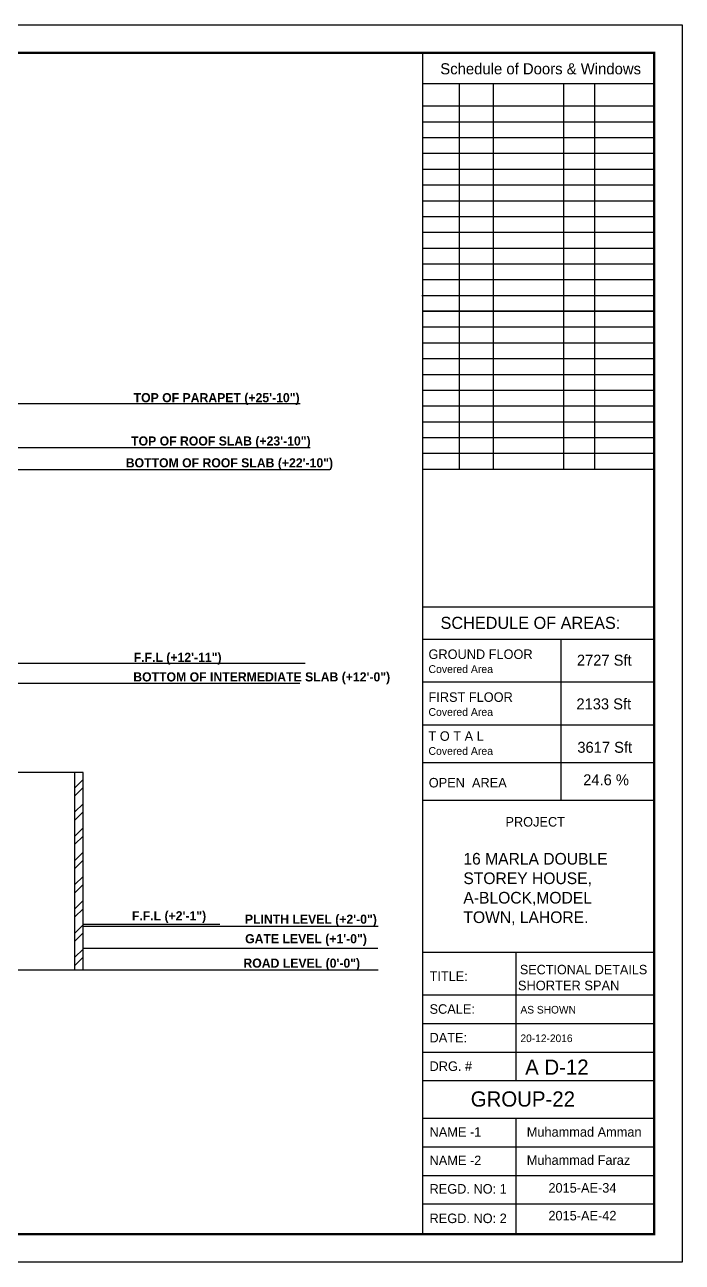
# Model space of a CAD drawing. Extents: x 10753 to 18704, y -5361 to 1140.
# Drawn here: x 11461 to 11820, y -4600 to -3922 of the extents above; entities that cross this region are included whole.
import ezdxf
from ezdxf.enums import TextEntityAlignment as Align

# ---------------------------------------------------------------- set-up
doc = ezdxf.new("R2010")
doc.units = 0
doc.header["$LTSCALE"] = 30
doc.header["$MEASUREMENT"] = 0
for name, color, linetype in [('BLOCK', 7, 'CONTINUOUS'), ('DIM', 6, 'CONTINUOUS'), ('DW', 60, 'CONTINUOUS'), ('SEAL', 1, 'CONTINUOUS'), ('WL', 9, 'CONTINUOUS')]:
    doc.layers.add(name, color=color, linetype=linetype)
doc.styles.add('EE', font='eurr____.ttf')
doc.styles.add('ROMAND', font='stylu.ttf', dxfattribs={"height": 2})
doc.styles.add('SEAL TEXT', font='stylu.ttf', dxfattribs={"height": 6})
doc.styles.add('Work Dim', font='stylu.ttf', dxfattribs={"height": 4})

msp = doc.modelspace()

# ---------------------------------------------------------------- hatches: boundary and pattern name
at = {"layer": 'DW'}
h = msp.add_hatch(dxfattribs=at)
h.set_pattern_fill('ANSI32', color=60, scale=25)
h.set_pattern_definition([(45, (-6467.191, -5563.355), (-6.629126, 6.629126), []), (45, (-6462.772, -5563.355), (-6.629126, 6.629126), [])])
h.paths.add_polyline_path([(11492.54451, -4331.75648), (11488.04451, -4331.75648), (11488.04451, -4439.75648), (11492.54451, -4439.75648)])
h.paths.add_polyline_path([(11403.54451, -4282.75648), (11394.54451, -4282.75648), (11394.54451, -4439.75648), (11403.54451, -4439.75648)])
h.paths.add_polyline_path([(11403.54451, -4165.75648), (11402.54451, -4165.75648), (11394.54451, -4165.75648), (11394.54451, -4271.75648), (11403.54451, -4271.75648)])
h.paths.add_polyline_path([(11154.54451, -4165.75648), (11145.54451, -4165.75648), (11145.54451, -4175.75648), (11154.54451, -4175.75648)])
h.paths.add_polyline_path([(11013.54451, -4165.75648), (11004.54451, -4165.75648), (11004.54451, -4175.75648), (11013.54451, -4175.75648)])
h.paths.add_polyline_path([(10965.54451, -4165.75648), (10956.54451, -4165.75648), (10956.54451, -4271.75648), (10965.54451, -4271.75648)])
h.paths.add_polyline_path([(10965.54451, -4282.75648), (10956.54451, -4282.75648), (10956.54451, -4331.75648), (10965.54451, -4331.75648)])
h.paths.add_polyline_path([(10896.54451, -4333.75648), (10892.04451, -4333.75648), (10892.04451, -4427.75648), (10896.54451, -4427.75648)])
h.paths.add_polyline_path([(10965.54451, -4357.76062), (10956.54451, -4357.76062), (10956.54451, -4439.75648), (10965.54451, -4439.75648), (10965.54451, -4416.75648), (10965.54451, -4415.75648)])

# ---------------------------------------------------------------- linework, layer by layer
at = {"layer": 'BLOCK'}
msp.add_line((11524.71535, -4271.78832), (11541.73573, -4271.78832), dxfattribs=at)
at = {"layer": 'DIM'}
for p, q in [((11450.54451, -4129.76098), (11611.2226, -4129.76098)), ((11450.54451, -4153.76098), (11616.8505, -4153.76098)), ((11450.54451, -4165.75542), (11627.43085, -4165.76048)), ((11426.54451, -4271.78832), (11613.94759, -4271.78832)), ((11426.54451, -4282.78832), (11611.12248, -4282.78832)), ((11492.54451, -4414.76098), (11567.30562, -4414.76098)), ((11492.54451, -4415.76098), (11654.02065, -4415.76098)), ((11492.54451, -4427.76249), (11653.79565, -4427.76249)), ((11492.54451, -4439.75648), (11654.02064, -4439.76038))]:
    msp.add_line(p, q, dxfattribs=at)
at = {"layer": 'DW', "color": 60}
for p, q in [((11492.54451, -4331.75648), (11424.54451, -4331.75648)), ((11488.04451, -4439.75648), (11488.04451, -4331.75648)), ((11492.54451, -4439.75648), (11492.54451, -4331.75648)), ((10892.04451, -4439.75648), (11492.54451, -4439.75648))]:
    msp.add_line(p, q, dxfattribs=at)
at = {"layer": 'SEAL', "color": 1}
for p, q in [((11678.16229, -3937.78373), (11678.16229, -4584.36277)), ((11804.90647, -3937.78373), (11678.16229, -3937.78373)), ((11804.90647, -3937.78373), (11678.16229, -3937.78373)), ((11678.16229, -3954.53322), (11804.90647, -3954.53322)), ((11698.32613, -3954.53322), (11698.32613, -4165.5972)), ((11716.78485, -3954.53322), (11716.78485, -4165.5972)), ((11755.26233, -3954.53322), (11755.26233, -4165.5972)), ((11772.35671, -3954.53322), (11772.35671, -4165.5972)), ((11678.16229, -3966.83927), (11804.90647, -3966.83927)), ((11678.16229, -3975.48092), (11804.90647, -3975.48092)), ((11678.16229, -3984.12257), (11804.90647, -3984.12257)), ((11678.16229, -3992.76421), (11804.90647, -3992.76421)), ((11678.16229, -4001.40586), (11804.90647, -4001.40586)), ((11678.16229, -4010.04751), (11804.90647, -4010.04751)), ((11678.16229, -4018.68916), (11804.90647, -4018.68916)), ((11678.16229, -4027.33081), (11804.90647, -4027.33081)), ((11678.16229, -4035.97246), (11804.90647, -4035.97246)), ((11678.16229, -4044.61411), (11804.90647, -4044.61411)), ((11678.16229, -4053.25576), (11804.90647, -4053.25576)), ((11678.16229, -4061.89741), (11804.90647, -4061.89741)), ((11677.90689, -4070.53906), (11804.65108, -4070.53906)), ((11677.90689, -4070.53906), (11775.68153, -4070.53906)), ((11677.90689, -4070.53906), (11804.65108, -4070.53906)), ((11678.16229, -4070.53906), (11804.90647, -4070.53906)), ((11678.16229, -4070.53906), (11804.90647, -4070.53906)), ((11804.90647, -4079.18071), (11678.16229, -4079.18071)), ((11678.16229, -4079.18071), (11804.90647, -4079.18071)), ((11678.16229, -4087.82236), (11804.90647, -4087.82236)), ((11678.16229, -4096.46401), (11804.90647, -4096.46401)), ((11678.16229, -4105.10566), (11804.90647, -4105.10566)), ((11678.16229, -4113.7473), (11804.90647, -4113.7473)), ((11678.16229, -4122.38895), (11804.90647, -4122.38895)), ((11678.16229, -4131.0306), (11804.90647, -4131.0306)), ((11678.16229, -4139.67225), (11804.90647, -4139.67225)), ((11678.16229, -4148.3139), (11804.90647, -4148.3139)), ((11678.16229, -4156.95555), (11804.90647, -4156.95555)), ((11678.16229, -4165.5972), (11804.90647, -4165.5972)), ((11804.90647, -4241.26359), (11678.16229, -4241.26359)), ((11804.90647, -4258.85684), (11678.16229, -4258.85684)), ((11753.93989, -4258.85684), (11753.93989, -4347.03753)), ((11804.90647, -4282.32704), (11678.16229, -4282.32704)), ((11804.90647, -4305.79723), (11678.16229, -4305.79723)), ((11804.90647, -4326.41738), (11678.16229, -4326.41738)), ((11804.90647, -4326.41738), (11678.16229, -4326.41738)), ((11804.90647, -4347.03753), (11678.16229, -4347.03753)), ((11804.90647, -4430.13205), (11678.16229, -4430.13205)), ((11729.2152, -4430.13205), (11729.2152, -4500.53428)), ((11804.90647, -4453.60224), (11678.16229, -4453.60224)), ((11804.90647, -4469.24904), (11678.16229, -4469.24904)), ((11804.90647, -4484.89584), (11678.16229, -4484.89584)), ((11804.90647, -4500.53428), (11678.16229, -4500.53428)), ((11804.90647, -4500.53428), (11678.16229, -4500.53428)), ((11804.90647, -4521.08155), (11678.16229, -4521.08155)), ((11729.2152, -4521.08155), (11729.2152, -4583.66874)), ((11804.90647, -4536.72835), (11678.16229, -4536.72835)), ((11804.90647, -4552.37514), (11678.16229, -4552.37514)), ((11804.90647, -4568.02194), (11678.16229, -4568.02194))]:
    msp.add_line(p, q, dxfattribs=at)
msp.add_lwpolyline([(11820.30121, -3922.38899), (11820.30121, -4599.75751), (10811.38245, -4599.75751), (10811.38245, -3922.38899)], close=True, dxfattribs=at)
at = {"layer": 'WL', "const_width": 1.28289}
msp.add_lwpolyline([(11804.90647, -3937.78373), (11804.90647, -4584.36277), (10826.77719, -4584.36277), (10826.77719, -3937.78373)], close=True, dxfattribs=at)

# ---------------------------------------------------------------- texts
at = {"layer": 'DIM', "char_height": 5, "attachment_point": 1, "style": 'EE'}
for s, width, heights, insert in [('{\\fEuroRoman|b1|i0|c2|p2;TOP OF PARAPET (+25\'-10")}', 101.0569049, [0], (11520.19698, -4124.01598)), ('{\\fEuroRoman|b1|i0|c2|p2;TOP OF ROOF SLAB (+23\'-10")}', 99.31315, [0], (11518.81595, -4147.7147)), ('{\\fEuroRoman|b1|i0|c2|p2;BOTTOM OF ROOF SLAB (+22\'-10")}', 211.6267916, [0], (11515.88398, -4159.67418)), ('{\\fEuroRoman|b1|i0|c2|p2;F.F.L (+12\'-11")}', 136.2588427, [0], (11520.23772, -4266.13371)), ('{\\fEuroRoman|b1|i0|c2|p2;BOTTOM OF INTERMEDIATE SLAB (+12\'-0")}', 145.9876847, [0], (11519.99958, -4276.84294)), ('{\\fEuroRoman|b1|i0|c2|p2;F.F.L (+2\'-1")}', 42.4164236, [6.18714], (11519.26019, -4407.6086)), ('{\\fEuroRoman|b1|i0|c2|p2;PLINTH LEVEL (+2\'-0")}', 73.2972746, [0], (11581.06126, -4409.46874)), ('{\\fEuroRoman|b1|i0|c2|p2;GATE LEVEL (+1\'-0")}', 70.3905676, [0], (11581.17153, -4420.16699)), ('{\\fEuroRoman|b1|i0|c2|p2;ROAD LEVEL (0\'-0")}', 68.6601208, [0], (11580.24963, -4433.53283))]:
    msp.add_mtext_dynamic_manual_height_columns(s, width=width, gutter_width=45, heights=heights, dxfattribs=dict(at, insert=insert))
at = {"layer": 'SEAL', "color": 1, "style": 'SEAL TEXT'}
msp.add_text('Schedule of Doors & Windows', height=6.0807085, dxfattribs=at).set_placement((11742.84925, -3949.52988), align=Align.CENTER)
at = {"layer": 'SEAL', "color": 1}
for s, height, style, p in [('SCHEDULE OF AREAS:', 6.6498883, 'ROMAND', (11688.07107, -4253.10168)), ('GROUND FLOOR', 5.2155986, 'ROMAND', (11681.49298, -4269.54168)), ('2727 Sft', 6.010301, 'SEAL TEXT', (11762.67709, -4273.21086)), ('Covered Area', 4.2761429, 'SEAL TEXT', (11681.49298, -4277.22698)), ('FIRST FLOOR', 5.2155986, 'ROMAND', (11681.49298, -4293.01188)), ('2133 Sft', 6.010301, 'SEAL TEXT', (11762.41021, -4297.13522)), ('Covered Area', 4.2761429, 'SEAL TEXT', (11681.49298, -4300.69717)), ('T O T A L', 5.215599, 'ROMAND', (11681.49298, -4314.34453)), ('3617 Sft', 6.010301, 'SEAL TEXT', (11762.92721, -4320.89883)), ('Covered Area', 4.2761429, 'SEAL TEXT', (11681.49298, -4322.02983)), ('OPEN  AREA', 5.215599, 'ROMAND', (11681.64591, -4339.86989)), ('24.6 %%%', 6.010301, 'SEAL TEXT', (11766.12873, -4338.69)), ('PROJECT', 5.215599, 'ROMAND', (11723.59402, -4361.28008)), ('TITLE:', 5.215599, 'ROMAND', (11682.07398, -4445.77885)), ('SECTIONAL DETAILS', 5.1526422, 'SEAL TEXT', (11731.47887, -4442.12349)), ('SHORTER SPAN', 5.262049, 'SEAL TEXT', (11730.40411, -4450.87836)), ('SCALE:', 5.215599, 'ROMAND', (11682.07398, -4463.75303)), ('AS SHOWN', 4.167045, 'SEAL TEXT', (11731.80408, -4463.60784)), ('DATE:', 5.215599, 'ROMAND', (11682.07398, -4479.39982)), ('20-12-2016', 4.167045, 'SEAL TEXT', (11731.80408, -4479.25464)), ('DRG. #', 5.215599, 'ROMAND', (11682.07398, -4495.04662)), ('A D-12', 8.33409, 'SEAL TEXT', (11734.39296, -4497.12241)), ('GROUP-22', 8.344958, 'Work Dim', (11704.59618, -4514.56616)), ('NAME -1', 5.215599, 'ROMAND', (11682.07398, -4531.04177)), ('Muhammad Amman', 5.2155986, 'ROMAND', (11735.25269, -4531.04177)), ('NAME -2', 5.215599, 'ROMAND', (11682.07398, -4546.61259)), ('Muhammad Faraz', 5.2155986, 'ROMAND', (11735.25269, -4546.43853)), ('REGD. NO: 1', 5.2155986, 'ROMAND', (11682.07398, -4562.18341)), ('2015-AE-34', 5.215599, 'ROMAND', (11747.09109, -4561.64754)), ('2015-AE-42', 5.215599, 'ROMAND', (11747.09109, -4576.85652)), ('REGD. NO: 2', 5.2155986, 'ROMAND', (11682.07398, -4578.33123))]:
    msp.add_text(s, height=height, dxfattribs=dict(at, style=style)).set_placement(p)
at = {"layer": 'SEAL', "color": 1, "insert": (11700.57716, -4375.7145), "char_height": 6.3947599, "attachment_point": 1, "style": 'ROMAND'}
msp.add_mtext_dynamic_manual_height_columns('16 MARLA DOUBLE STOREY HOUSE,^JA-BLOCK,MODEL TOWN, LAHORE.', width=94.2270095, gutter_width=45, heights=[0], dxfattribs=at)

doc.saveas('drawing.dxf')
